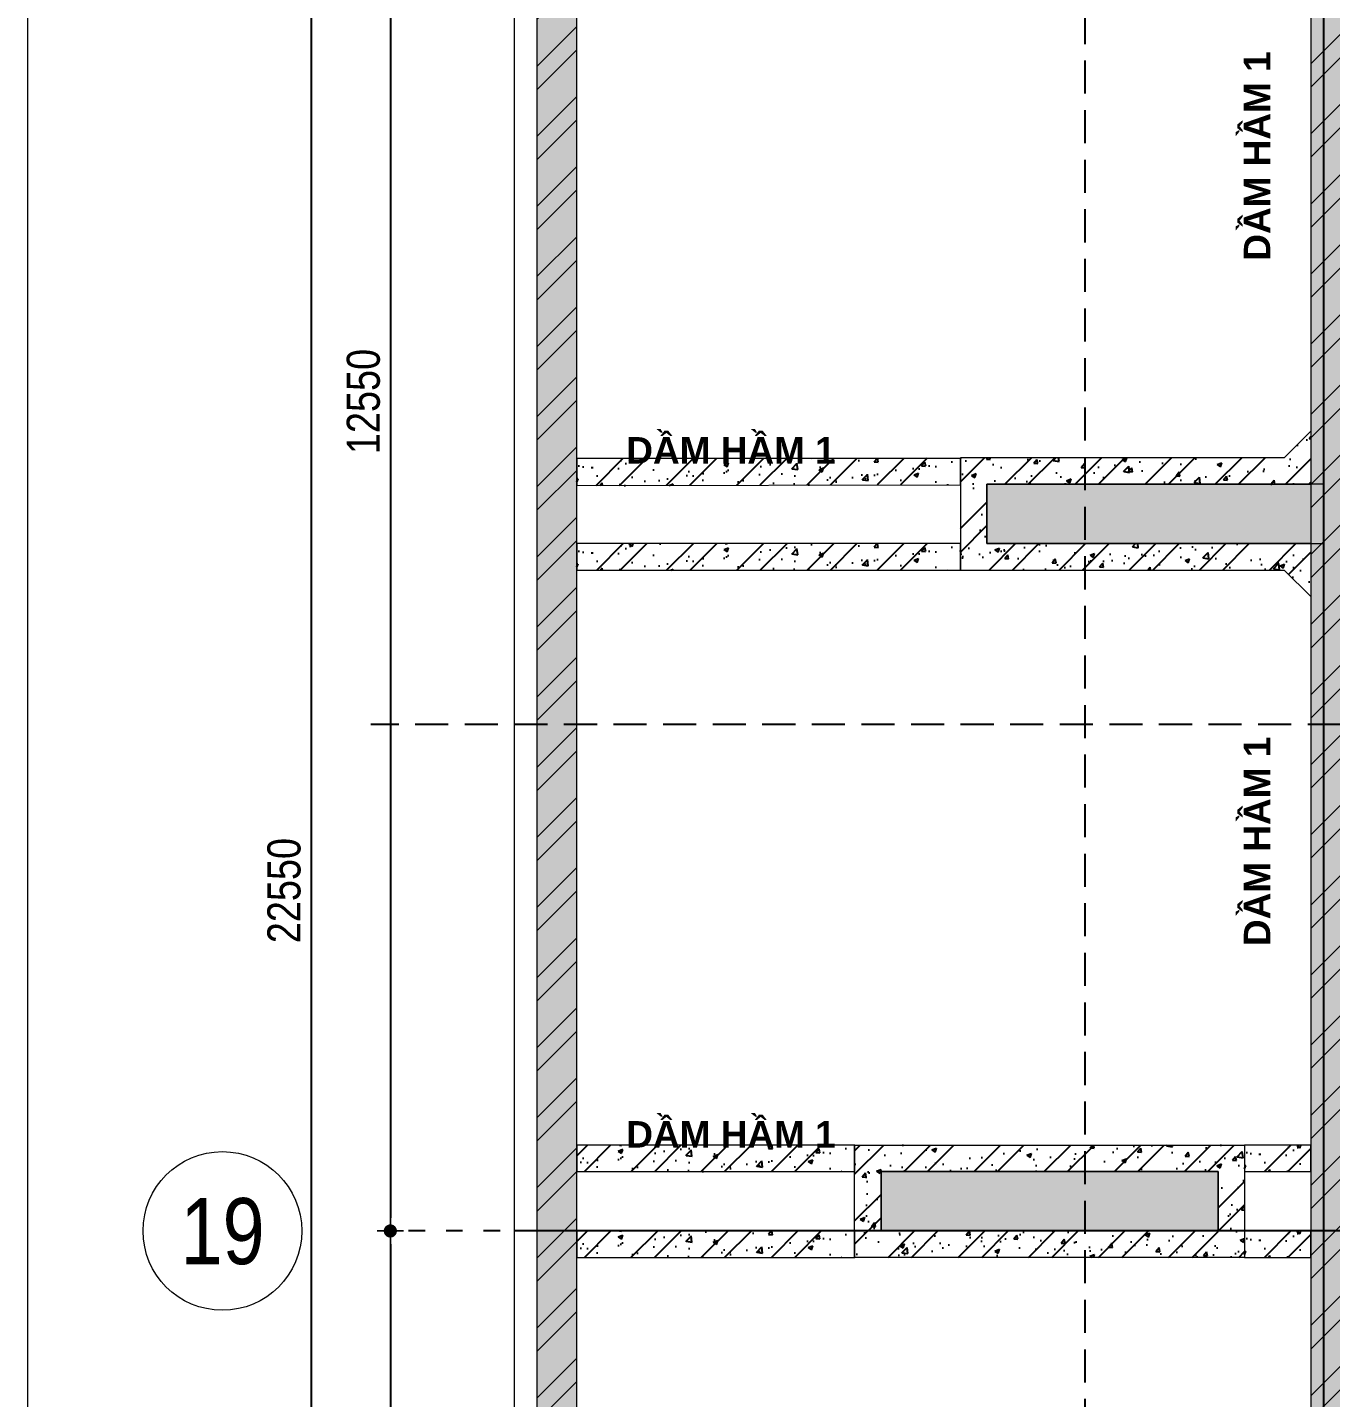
# Model space of a CAD drawing. Header units: millimetres. Extents: x -3021235 to -2791292, y 574414 to 656108.
# Drawn here: x -3021235 to -3011379, y 593363 to 603729 of the extents above; entities that cross this region are included whole.
import ezdxf
from ezdxf.enums import TextEntityAlignment as Align
from ezdxf.xclip import XClip

# ---------------------------------------------------------------- set-up
doc = ezdxf.new("R2010")
doc.units = ezdxf.units.MM
doc.header["$LTSCALE"] = 100
doc.header["$MEASUREMENT"] = 0
for name, pattern in [('A14-Chi Tiet Be Nuoc SH+PCCC$0$$0$HIDDEN', [0.375, 0.25, -0.125]), ('A8-Chi tiet ramp doc$0$Grid Level$0$Center101', [13, 10, -1, 1, -1]), ('CHG_XX_Cot_Ham 1$0$MB_Luoi truc$0$Center101', [13, 10, -1, 1, -1]), ('CHG_XX_Cot_Ham 1$0$MB_Luoi truc$0$HTT Hidden 21', [3, 2, -1]), ('CHG_XX_Cot_Ham 2$0$MB_Luoi truc$0$HTT Hidden 21', [3, 2, -1]), ('CHG_XX_Luoi truc$0$MB_Luoi truc$0$Center101', [13, 10, -1, 1, -1]), ('HIDDEN5', [2.8375, 1.25, -1.5875])]:
    doc.linetypes.add(name, pattern=pattern)
doc.layers.get('0').update_dxf_attribs({"lineweight": 9})
doc.layers.get('Defpoints').update_dxf_attribs({"color": 254, "lineweight": 0})
for name, color, linetype, lineweight in [("'S_General_Dim_1", 1, 'Continuous', 18), ('CHG_XX_Cot_Ham 1$0$Ap0302_PC', 150, 'Continuous', 9), ('CHG_XX_Cot_Ham 1$0$Ap0302_PC @ 1', 150, 'Continuous', 9), ('CHG_XX_Cot_Ham 1$0$Ap0302_PC @ 150', 150, 'Continuous', 9), ('CHG_XX_Cot_Ham 1$0$Ap0311_H', 8, 'Continuous', 15), ('CHG_XX_Cot_Ham 1$0$MB_Luoi truc$0$Grid Line', 251, 'CHG_XX_Cot_Ham 1$0$MB_Luoi truc$0$Center101', 9), ('CHG_XX_Cot_Ham 1$0$NS-DuongBao', 3, 'Continuous', 18), ('CHG_XX_Cot_Ham 1$0$Start hatch', 8, 'Continuous', 25), ('CHG_XX_Cot_Ham 2$0$NS-Pier-H2', 150, 'Continuous', 13), ('CHG_XX_Damsan_Ham 1$0$DBAO', 3, 'Continuous', 13), ('CHG_XX_Damsan_Ham 1$0$DGIONG', 4, 'Continuous', 13), ('CHG_XX_Damsan_Ham 1$0$Start hatch', 8, 'Continuous', 25), ('CHG_XX_Damsan_Ham 1$0$Start net bao', 3, 'Continuous', 18), ('CHG_XX_Damsan_Ham 2$0$CHG_XX_Damsan_Ham 2$0$CHG_XX_Damsan_Ham 2$0$Start net bao', 3, 'Continuous', 18), ('CHG_XX_Damsan_Ham 2$0$CHG_XX_Damsan_Ham 2$0$DBAO', 3, 'Continuous', 13), ('CHG_XX_Damsan_Ham 2$0$CHG_XX_Damsan_Ham 2$0$mach ngung thi cong', 6, 'Continuous', 13), ('CHG_XX_Damsan_Ham 2$0$CHG_XX_Damsan_Ham 2$0$Start net bao', 3, 'Continuous', 18), ('CHG_XX_Damsan_Ham 2$0$HATCH', 154, 'Continuous', 9), ('S_Concrete_Cont_2 Normal', 2, 'Continuous', 13)]:
    doc.layers.add(name, color=color, linetype=linetype, lineweight=lineweight)
for name, color, linetype in [('A14-Chi Tiet Be Nuoc SH+PCCC$0$Ghi chu ban ve', 3, 'Continuous'), ('A14-Chi Tiet Be Nuoc SH+PCCC$0$Ky hieu Truc', 1, 'Continuous'), ('A8-Chi tiet ramp doc$0$Grid Level$0$Podium Grid Line', 251, 'A8-Chi tiet ramp doc$0$Grid Level$0$Center101'), ('CHG_XX_Cot_Ham 1$0$MB_Cot ham$0$Concrete Line', 6, 'Continuous'), ('CHG_XX_Cot_Ham 1$0$mb_cot tang 1-3$0$Concrete Line', 6, 'Continuous'), ('CHG_XX_Luoi truc$0$Grid', 34, 'Continuous'), ('CHG_XX_Luoi truc$0$Grid Line', 251, 'CHG_XX_Luoi truc$0$MB_Luoi truc$0$Center101')]:
    doc.layers.add(name, color=color, linetype=linetype)
doc.styles.add('A14-Chi Tiet Be Nuoc SH+PCCC$0$$0$Title Block Bold', font='VHELVEB_0.TTF')
doc.styles.add('A14-Chi Tiet Be Nuoc SH+PCCC$0$Grid Line 200$0$VNI-HelveCB', font='VHELVCB_0.TTF')
doc.styles.add('ARIAL', font='ARIALN.TTF')
doc.styles.add('ArialB', font='arialbd.ttf')
doc.styles.add('CHG_XX_Luoi truc$0$MB_Luoi truc$0$Grid A-F$0$VNI-HelveCB', font='VHELVCB_0.TTF')
doc.dimstyles.new('RHE_100', dxfattribs={"dimscale": 100, "dimtxt": 2.5, "dimasz": 1, "dimexe": 0, "dimexo": 0, "dimgap": 0.75, "dimtad": 1, "dimdec": 0, "dimrnd": 10, "dimzin": 9, "dimdsep": 46, "dimtxsty": 'ARIAL', "dimblk1": 'DIMDOT', "dimblk2": 'DIMDOT', "dimsah": 1, "dimcen": 2, "dimdle": 3, "dimclre": 8, "dimclrt": 2, "dimadec": 0, "dimazin": 0, "dimtfac": 1, "dimtdec": 0, "dimtix": 1, "dimtmove": 2, "dimatfit": 3, "dimldrblk": 'DIMPIJL', "dimfxl": 1, "dimtvp": 1.8, "dimtolj": 1, "dimtzin": 0, "dimarcsym": 0})
pattern_1 = [(45, (-2213769.43, 588216.8), (-265.165043, 265.165043), []), (45, (-2213592.66, 588216.8), (-265.165043, 265.165043), [])]

# ---------------------------------------------------------------- blocks, each defined once
blk = doc.blocks.new('*U1206')
at = {"layer": 'CHG_XX_Luoi truc$0$Grid Line'}
blk.add_line((0, 0), (0, 608), dxfattribs=at)
at = {"layer": 'CHG_XX_Luoi truc$0$Grid', "lineweight": -2, "style": 'CHG_XX_Luoi truc$0$MB_Luoi truc$0$Grid A-F$0$VNI-HelveCB'}
for tag, p in [('GRIDSUB', (0, 617)), ('GRID', (0, -9))]:
    blk.add_attdef(tag, text='', height=5, dxfattribs=at).set_placement(p, align=Align.MIDDLE)
blk = doc.blocks.new('*U1208')
at = {"layer": 'CHG_XX_Luoi truc$0$Grid Line'}
blk.add_line((0, 0), (0, 438), dxfattribs=at)
at = {"layer": 'CHG_XX_Luoi truc$0$Grid', "lineweight": -2, "style": 'CHG_XX_Luoi truc$0$MB_Luoi truc$0$Grid A-F$0$VNI-HelveCB'}
for tag, p in [('GRIDSUB', (0, 447)), ('GRID', (0, -9))]:
    blk.add_attdef(tag, text='', height=5, dxfattribs=at).set_placement(p, align=Align.MIDDLE)
blk = doc.blocks.new('CHG_XX_Luoi truc')
at = {"layer": 'CHG_XX_Luoi truc$0$Grid', "xscale": 300, "yscale": 300, "zscale": 300}
blk.add_blockref('*U1206', (99550, -12747), dxfattribs=at)
at = {"layer": 'CHG_XX_Luoi truc$0$Grid', "xscale": 300.0000000000013, "yscale": 300.0000000000013, "zscale": 300.0000000000013, "rotation": 90}
for p in [(110703, 90250), (110703, 84350), (110703, 0)]:
    blk.add_blockref('*U1208', p, dxfattribs=at)
blk = doc.blocks.new('CHG_XX_Cot_Ham 2')
at = {"layer": 'CHG_XX_Cot_Ham 2$0$NS-Pier-H2'}
h = blk.add_hatch(color=256, dxfattribs=at)
h.dxf.hatch_style = 1
h.paths.add_polyline_path([(99639.2, 163400), (-10900, 163400), (-10900, 85450), (-300, 85450), (-300, 84050), (32350, 84050), (32350, -9000), (103575.5, -9000), (106050, -6022), (106050, 158254.3)])
h.paths.add_polyline_path([(99533.7, 163100), (105750, 158110.4), (105750, 90450), (105650, 90450), (105750, 90450), (105750, 13850), (105750, 13722.3), (105750, -5913.6), (103434.7, -8700), (93599.8, -8700), (93299.8, -8700), (32650, -8700), (32650, 84350), (0, 84350), (0, 85750), (-10600, 85750), (-10600, 163100), (93600, 163100)], flags=16)
at = {"layer": 'CHG_XX_Cot_Ham 2$0$NS-Pier-H2', "linetype": 'CHG_XX_Cot_Ham 2$0$MB_Luoi truc$0$HTT Hidden 21'}
blk.add_lwpolyline([(99639.2, 163400), (106050, 158254.3), (106050, -6022), (103575.5, -9000), (32350, -9000), (32350, 84050), (-300, 84050), (-300, 85450), (-10900, 85450), (-10900, 163400)], close=True, dxfattribs=at)
at = {"layer": 'CHG_XX_Cot_Ham 2$0$NS-Pier-H2'}
blk.add_blockref('CHG_XX_Luoi truc', (0, 0), dxfattribs=at)
blk = doc.blocks.new('CHG_XX_Damsan_Ham 2', base_point=(3089256, -609981))
at = {"layer": 'CHG_XX_Damsan_Ham 2$0$CHG_XX_Damsan_Ham 2$0$CHG_XX_Damsan_Ham 2$0$Start net bao'}
blk.add_lwpolyline([(-10900, 163400), (99639, 163400), (106050, 158250), (106050, -6022), (103576, -9000), (32350, -9000), (32350, 84050), (-300, 84050)], dxfattribs=at)
at = {"layer": 'CHG_XX_Damsan_Ham 2$0$CHG_XX_Damsan_Ham 2$0$mach ngung thi cong'}
blk.add_lwpolyline([(23700, 90148), (-100, 90150), (-100, 153400), (99650, 153400), (99650, 71950), (75851, 71950), (75851, 88800), (75851, 88800), (75851, 129600), (23700, 129600)], close=True, dxfattribs=at)
at = {"layer": 'CHG_XX_Damsan_Ham 2$0$CHG_XX_Damsan_Ham 2$0$Start net bao'}
blk.add_lwpolyline([(-10900, 163400), (99639, 163400), (106050, 158250), (106050, -6022), (103576, -9000), (32350, -9000), (32350, 84050), (-300, 84050)], dxfattribs=at)
at = {"layer": 'CHG_XX_Damsan_Ham 2$0$CHG_XX_Damsan_Ham 2$0$DBAO'}
blk.add_blockref('CHG_XX_Cot_Ham 2', (0, 0), dxfattribs=at)
at = {"layer": 'CHG_XX_Damsan_Ham 2$0$HATCH'}
blk.add_blockref('CHG_XX_Cot_Ham 2', (0, 0), dxfattribs=at)
blk = doc.blocks.new('*U1418')
at = {"layer": 'CHG_XX_Cot_Ham 1$0$Ap0302_PC @ 1'}
h = blk.add_hatch(color=256, dxfattribs=at)
h.dxf.hatch_style = 1
h.paths.add_polyline_path([(450, 0), (0, 0), (0, -2550), (450, -2550)])
at = {"layer": 'CHG_XX_Cot_Ham 1$0$Ap0302_PC @ 150'}
h = blk.add_hatch(color=256, dxfattribs=at)
h.dxf.hatch_style = 1
h.paths.add_polyline_path([(450, 0), (0, 0), (0, -2550), (450, -2550)])
blk = doc.blocks.new('CHG_XX_Cot_Ham 1$0$Block A_C450x2250')
at = {"layer": 'CHG_XX_Cot_Ham 1$0$Ap0302_PC'}
blk.add_lwpolyline([(450, -2550), (0, -2550), (0, 0), (450, 0)], close=True, dxfattribs=at)
blk.add_blockref('*U1418', (0, 0), dxfattribs=at)
blk = doc.blocks.new('CHG_XX_Cot_Ham 1')
at = {"layer": 'CHG_XX_Cot_Ham 1$0$Ap0311_H'}
h = blk.add_hatch(color=256, dxfattribs=at)
h.dxf.hatch_style = 1
h.paths.add_polyline_path([(99639.2, 163400), (-10900, 163400), (-10900, 85450), (-300, 85450), (-300, 84050), (32350, 84050), (32350, -9000), (103575.5, -9000), (106050, -6022), (106050, 158254.3)])
h.paths.add_polyline_path([(99533.7, 163100), (105750, 158110.4), (105750, 90450), (105650, 90450), (105650, 90450), (105750, 90450), (105750, 13850), (105750, 13825.9), (105750, -5913.6), (103434.7, -8700), (93600, -8700), (32650, -8700), (32650, 84350), (0, 84350), (0, 85750), (-10600, 85750), (-10600, 163100), (93600, 163100)], flags=16)
at = {"layer": 'CHG_XX_Cot_Ham 1$0$NS-DuongBao'}
h = blk.add_hatch(dxfattribs=at)
h.set_pattern_fill('ANSI32', color=256, scale=1000, style=0)
h.set_pattern_definition(pattern_1)
h.paths.add_polyline_path([(99450, -8200), (99250, -8400), (94099.8, -8400), (93899.8, -8200), (93899.8, 13349.8), (94100, 13550), (96700, 13550), (99250, 13550), (99450, 13350)], flags=16)
h.paths.add_polyline_path([(93599.8, 13850), (97000, 13850), (99550, 13850), (105750, 13850), (105750, -5913.6), (103434.7, -8700), (93599.8, -8700)])
h.paths.add_polyline_path([(99950, 13550), (105250, 13550), (105450, 13350), (105450, -5805.3), (103294, -8400), (99950, -8400), (99750, -8200), (99750, 13350)])
at = {"layer": 'CHG_XX_Cot_Ham 1$0$Start hatch'}
h = blk.add_hatch(dxfattribs=at)
h.set_pattern_fill('AR-CONC', color=256, scale=50)
h.set_pattern_definition([(50, (0, 0), (358.6301, -31.3761), [37.5, -412.5]), (355, (0, 0), (-69.3757, 376.0961), [30, -330]), (100.45144, (29.9, -2.6), (289.2544, 344.72), [31.8701, -350.571]), (46.1842, (0, 100), (533.6207, -82.7596), [56.25, -618.75]), (96.63564, (44.47, 93.1), (467.331, 487.0593), [47.8052, -525.857]), (351.18416, (0, 100), (467.331, 487.0593), [45, -495]), (21, (50, 75), (298.4535, -201.30945), [37.5, -412.5]), (326, (50, 75), (121.6577, 362.575), [30, -330]), (71.45144, (74.87, 58.22), (420.1112, 161.2656), [31.8701, -350.571]), (37.5, (0, 0), (6.07993, 166.44693), [0, -326, 0, -335, 0, -331.25]), (7.5, (0, 0), (131.53477, 197.20586), [0, -191, 0, -318.5, 0, -126.25]), (327.5, (-111.5, 0), (266.91122, -11.27744), [0, -125, 0, -390, 0, -517.5]), (317.5, (-161.5, 0), (291.5931, 50.0525), [0, -162.5, 0, -259, 0, -367.5])])
h.paths.add_polyline_path([(99450, -8200), (99250, -8400), (94099.8, -8400), (93899.8, -8200), (93899.8, 13349.8), (94100, 13550), (96700, 13550), (99250, 13550), (99450, 13350)], flags=16)
h.paths.add_polyline_path([(93599.8, 13850), (97000, 13850), (99550, 13850), (105750, 13850), (105750, -5913.6), (103434.7, -8700), (93599.8, -8700)])
h.paths.add_polyline_path([(99950, 13550), (105250, 13550), (105450, 13350), (105450, -5805.3), (103294, -8400), (99950, -8400), (99750, -8200), (99750, 13350)])
h = blk.add_hatch(dxfattribs=at)
h.set_pattern_fill('AR-CONC', color=256, scale=50)
h.set_pattern_definition([(50, (-2213769.43, 581516.8), (358.63009, -31.376067), [37.5, -412.5]), (355, (-2213769.43, 581516.8), (-69.375667, 376.096067), [30, -330]), (100.451444, (-2213739.55, 581514.2), (289.254423, 344.719995), [31.870096, -350.571056]), (46.1842, (-2213769.43, 581616.8), (533.620665, -82.75964), [56.25, -618.75]), (96.635635, (-2213724.97, 581609.9), (467.33097, 487.0593), [47.80517, -525.85688]), (351.184164, (-2213769.43, 581616.8), (467.33097, 487.0593), [45, -495]), (21, (-2213719.43, 581591.8), (298.453526, -201.309445), [37.5, -412.5]), (326, (-2213719.43, 581591.8), (121.657666, 362.57502), [30, -330]), (71.451445, (-2213694.56, 581575.03), (420.11119, 161.265576), [31.870095, -350.571056]), (37.5, (-2213769.43, 581516.81), (6.079928, 166.446927), [0, -326, 0, -335, 0, -331.25]), (7.5, (-2213769.43, 581516.81), (131.534769, 197.205856), [0, -191, 0, -318.5, 0, -126.25]), (327.5, (-2213880.93, 581516.81), (266.911218, -11.277436), [0, -125, 0, -390, 0, -517.5]), (317.5, (-2213930.93, 581516.8), (291.593085, 50.052491), [0, -162.5, 0, -259, 0, -367.5])])
h.paths.add_polyline_path([(99450, 6050), (99250, 5850), (96800, 5850), (96800, 5000), (99250, 5000), (99450, 4800), (99450, 5200), (97000, 5200), (97000, 5650), (99450, 5650)])
h = blk.add_hatch(dxfattribs=at)
h.set_pattern_fill('ANSI32', color=256, scale=1000, style=0)
h.set_pattern_definition([(45, (-2213769.43, 581516.8), (-265.16504, 265.16504), []), (45, (-2213592.66, 581516.8), (-265.16504, 265.16504), [])])
h.paths.add_polyline_path([(99450, 6050), (99250, 5850), (96800, 5850), (96800, 5000), (99250, 5000), (99450, 4800), (99450, 5200), (97000, 5200), (97000, 5650), (99450, 5650)])
h = blk.add_hatch(dxfattribs=at)
h.set_pattern_fill('AR-CONC', color=256, scale=50)
h.set_pattern_definition([(50, (-2213769.43, 588216.8), (358.63009, -31.376067), [37.5, -412.5]), (355, (-2213769.43, 588216.8), (-69.375667, 376.096067), [30, -330]), (100.451444, (-2213739.55, 588214.2), (289.254423, 344.719995), [31.870096, -350.571056]), (46.1842, (-2213769.43, 588316.8), (533.620665, -82.75964), [56.25, -618.75]), (96.635635, (-2213724.97, 588309.9), (467.33097, 487.0593), [47.80517, -525.85688]), (351.184164, (-2213769.43, 588316.8), (467.33097, 487.0593), [45, -495]), (21, (-2213719.43, 588291.8), (298.453526, -201.309445), [37.5, -412.5]), (326, (-2213719.43, 588291.8), (121.657666, 362.57502), [30, -330]), (71.451445, (-2213694.56, 588275.03), (420.11119, 161.265576), [31.870095, -350.571056]), (37.5, (-2213769.43, 588216.81), (6.079928, 166.446927), [0, -326, 0, -335, 0, -331.25]), (7.5, (-2213769.43, 588216.81), (131.534769, 197.205856), [0, -191, 0, -318.5, 0, -126.25]), (327.5, (-2213880.93, 588216.81), (266.911218, -11.277436), [0, -125, 0, -390, 0, -517.5]), (317.5, (-2213930.93, 588216.8), (291.593085, 50.052491), [0, -162.5, 0, -259, 0, -367.5])])
h.paths.add_polyline_path([(98950, 650), (96000, 650), (96000, -200), (98950, -200)])
h.paths.add_polyline_path([(98750, 450), (98750, 0), (96200, 0), (96200, 450)], flags=16)
h = blk.add_hatch(dxfattribs=at)
h.set_pattern_fill('ANSI32', color=256, scale=1000, style=0)
h.set_pattern_definition(pattern_1)
h.paths.add_polyline_path([(98950, 650), (96000, 650), (96000, -200), (98950, -200)])
h.paths.add_polyline_path([(98750, 450), (98750, 0), (96200, 0), (96200, 450)], flags=16)
at = {"layer": 'CHG_XX_Cot_Ham 1$0$Ap0302_PC'}
blk.add_lwpolyline([(32350, 84050), (-300, 84050), (-300, 85450), (-10900, 85450), (-10900, 163400), (99639.2, 163400), (106050, 158254.3), (106050, -6022), (103575.5, -9000), (32350, -9000)], close=True, dxfattribs=at)
blk.add_lwpolyline([(105750, 90444), (105750, -5913.6), (103434.7, -8700), (32650, -8700), (32650, 84350), (0, 84350), (0, 85750), (-10600, 85750), (-10600, 163100), (99533.7, 163100), (105750, 158110.4), (105750, 127475.9)], dxfattribs=at)
at = {"layer": 'CHG_XX_Cot_Ham 1$0$MB_Cot ham$0$Concrete Line', "linetype": 'CHG_XX_Cot_Ham 1$0$MB_Luoi truc$0$HTT Hidden 21'}
blk.add_lwpolyline([(99639.2, 163400), (106050, 158254.3), (106050, -6022), (103575.5, -9000), (32350, -9000), (32350, 84050), (-300, 84050), (-300, 85450), (-10900, 85450), (-10900, 163400)], close=True, dxfattribs=at)
at = {"layer": 'CHG_XX_Cot_Ham 1$0$MB_Luoi truc$0$Grid Line'}
blk.add_line((110702.9, 0), (-20697.1, 0), dxfattribs=at)
at = {"layer": 'CHG_XX_Cot_Ham 1$0$NS-DuongBao'}
for points in [[(93599.8, 13850), (97000, 13850), (97000, 13850), (99550, 13850), (99550, 13850), (105750, 13850), (105750, -5913.6), (103434.7, -8700), (93599.8, -8700), (93599.8, 13850)], [(99450, -8200), (99250, -8400), (94099.8, -8400), (93899.8, -8200), (93899.8, 13349.8), (94100, 13550), (96700, 13550), (96700, 13550), (99250, 13550), (99450, 13350), (99450, -8200)], [(99450, 6050), (99250, 5850), (96800, 5850), (96800, 5000), (99250, 5000), (99450, 4800)]]:
    blk.add_lwpolyline(points, dxfattribs=at)
for points in [[(97000, 5650), (99450, 5650), (99450, 5200), (97000, 5200)], [(96000, 650), (98950, 650), (98950, -200), (96000, -200)], [(96200, 450), (98750, 450), (98750, 0), (96200, 0)]]:
    blk.add_lwpolyline(points, close=True, dxfattribs=at)
at = {"layer": 'CHG_XX_Cot_Ham 1$0$Ap0302_PC', "xscale": -1, "rotation": 90}
for p in [(97000, 5650), (96200, 450)]:
    blk.add_blockref('CHG_XX_Cot_Ham 1$0$Block A_C450x2250', p, dxfattribs=at)
at = {"layer": 'CHG_XX_Cot_Ham 1$0$mb_cot tang 1-3$0$Concrete Line'}
blk.add_blockref('CHG_XX_Luoi truc', (0, 0), dxfattribs=at)
blk = doc.blocks.new('CHG_XX_Damsan_Ham 1', base_point=(3089256, -609981))
at = {"layer": 'CHG_XX_Damsan_Ham 1$0$Start hatch'}
h = blk.add_hatch(dxfattribs=at)
h.set_pattern_fill('ANSI32', color=256, scale=1000, style=0)
h.set_pattern_definition([(45, (-95.23, -7173.13), (-265.165, 265.165), []), (45, (81.55, -7173.13), (-265.165, 265.165), [])])
h.paths.add_polyline_path([(93900, 5639), (96706, 5648), (96706, 5848), (93900, 5845)])
h = blk.add_hatch(dxfattribs=at)
h.set_pattern_fill('AR-CONC', color=256, scale=50)
h.set_pattern_definition([(50, (0, -6705.25), (358.6301, -31.3761), [37.5, -412.5]), (355, (0, -6705.25), (-69.3757, 376.096), [30, -330]), (100.45144, (29.9, -6707.86), (289.2544, 344.72), [31.8701, -350.571]), (46.1842, (0, -6605.25), (533.6207, -82.7596), [56.25, -618.75]), (96.63564, (44.47, -6612.14), (467.331, 487.0593), [47.8052, -525.857]), (351.18416, (0, -6605.25), (467.331, 487.0593), [45, -495]), (21, (50, -6630.25), (298.4535, -201.30945), [37.5, -412.5]), (326, (50, -6630.25), (121.6577, 362.575), [30, -330]), (71.45144, (74.87, -6647.02), (420.1112, 161.2656), [31.8701, -350.571]), (37.5, (0, -6705.25), (6.07993, 166.44693), [0, -326, 0, -335, 0, -331.25]), (7.5, (0, -6705.25), (131.53477, 197.20586), [0, -191, 0, -318.5, 0, -126.25]), (327.5, (-111.5, -6705.25), (266.91122, -11.27744), [0, -125, 0, -390, 0, -517.5]), (317.5, (-161.5, -6705.25), (291.5931, 50.0525), [0, -162.5, 0, -259, 0, -367.5])])
h.paths.add_polyline_path([(93900, 5639), (96801, 5645), (96801, 5845), (93900, 5845)])
h = blk.add_hatch(dxfattribs=at)
h.set_pattern_fill('ANSI32', color=256, scale=1000, style=0)
h.set_pattern_definition([(45, (-95.23, -7817.88), (-265.165, 265.165), []), (45, (81.55, -7817.88), (-265.165, 265.165), [])])
h.paths.add_polyline_path([(93900, 5000), (96706, 5003), (96706, 5203), (93900, 5200)])
h = blk.add_hatch(dxfattribs=at)
h.set_pattern_fill('AR-CONC', color=256, scale=50)
h.set_pattern_definition([(50, (-4e-11, -7350), (358.6301, -31.3761), [37.5, -412.5]), (355, (-4e-11, -7350), (-69.3757, 376.096), [30, -330]), (100.45144, (29.9, -7352.6), (289.2544, 344.72), [31.8701, -350.571]), (46.1842, (-4e-11, -7250), (533.6207, -82.7596), [56.25, -618.75]), (96.63564, (44.47, -7256.9), (467.331, 487.0593), [47.8052, -525.857]), (351.18416, (-4e-11, -7250), (467.331, 487.0593), [45, -495]), (21, (50, -7275), (298.4535, -201.30945), [37.5, -412.5]), (326, (50, -7275), (121.6577, 362.575), [30, -330]), (71.45144, (74.87, -7291.78), (420.1112, 161.2656), [31.8701, -350.571]), (37.5, (-4e-11, -7350), (6.07993, 166.44693), [0, -326, 0, -335, 0, -331.25]), (7.5, (-4e-11, -7350), (131.53477, 197.20586), [0, -191, 0, -318.5, 0, -126.25]), (327.5, (-111.5, -7350), (266.91122, -11.27744), [0, -125, 0, -390, 0, -517.5]), (317.5, (-161.5, -7350), (291.5931, 50.0525), [0, -162.5, 0, -259, 0, -367.5])])
h.paths.add_polyline_path([(93900, 5000), (96800, 5000), (96800, 5200), (93900, 5200)])
h = blk.add_hatch(dxfattribs=at)
h.set_pattern_fill('ANSI32', color=256, scale=1000, style=0)
h.set_pattern_definition([(45, (-895.23, -12367.88), (-265.165, 265.165), []), (45, (-718.45, -12367.88), (-265.165, 265.165), [])])
h.paths.add_polyline_path([(93900, 450), (95906, 453), (95906, 653), (93900, 650)])
h = blk.add_hatch(dxfattribs=at)
h.set_pattern_fill('AR-CONC', color=256, scale=50)
h.set_pattern_definition([(50, (-800, -11900), (358.6301, -31.3761), [37.5, -412.5]), (355, (-800, -11900), (-69.3757, 376.096), [30, -330]), (100.45144, (-770.1, -11902.6), (289.2544, 344.72), [31.8701, -350.571]), (46.1842, (-800, -11800), (533.6207, -82.7596), [56.25, -618.75]), (96.63564, (-755.53, -11806.9), (467.331, 487.0593), [47.8052, -525.857]), (351.18416, (-800, -11800), (467.331, 487.0593), [45, -495]), (21, (-750, -11825), (298.4535, -201.30945), [37.5, -412.5]), (326, (-750, -11825), (121.6577, 362.575), [30, -330]), (71.45144, (-725.13, -11841.78), (420.1112, 161.2656), [31.8701, -350.571]), (37.5, (-800, -11900), (6.07993, 166.44693), [0, -326, 0, -335, 0, -331.25]), (7.5, (-800, -11900), (131.53477, 197.20586), [0, -191, 0, -318.5, 0, -126.25]), (327.5, (-911.5, -11900), (266.91122, -11.27744), [0, -125, 0, -390, 0, -517.5]), (317.5, (-961.5, -11900), (291.5931, 50.0525), [0, -162.5, 0, -259, 0, -367.5])])
h.paths.add_polyline_path([(93900, 450), (96001, 450), (96001, 650), (93900, 650)])
h = blk.add_hatch(dxfattribs=at)
h.set_pattern_fill('AR-CONC', color=256, scale=50)
h.set_pattern_definition([(50, (5050.24, -11900), (358.6301, -31.3761), [37.5, -412.5]), (355, (5050.24, -11900), (-69.3757, 376.096), [30, -330]), (100.45144, (5080.12, -11902.6), (289.2544, 344.72), [31.8701, -350.571]), (46.1842, (5050.24, -11800), (533.6207, -82.7596), [56.25, -618.75]), (96.63564, (5094.7, -11806.9), (467.331, 487.0593), [47.8052, -525.857]), (351.18416, (5050.24, -11800), (467.331, 487.0593), [45, -495]), (21, (5100.24, -11825), (298.4535, -201.3094), [37.5, -412.5]), (326, (5100.24, -11825), (121.6577, 362.575), [30, -330]), (71.45144, (5125.1, -11841.78), (420.1112, 161.2656), [31.8701, -350.571]), (37.5, (5050.24, -11900), (6.07993, 166.44693), [0, -326, 0, -335, 0, -331.25]), (7.5, (5050.24, -11900), (131.53477, 197.20586), [0, -191, 0, -318.5, 0, -126.25]), (327.5, (4938.74, -11900), (266.91122, -11.27744), [0, -125, 0, -390, 0, -517.5]), (317.5, (4888.74, -11900), (291.5931, 50.0525), [0, -162.5, 0, -259, 0, -367.5])])
h.paths.add_polyline_path([(98950, 450), (99450, 450), (99450, 650), (98950, 650)])
h = blk.add_hatch(dxfattribs=at)
h.set_pattern_fill('ANSI32', color=256, scale=1000, style=0)
h.set_pattern_definition([(45, (4955, -12367.88), (-265.165, 265.165), []), (45, (5131.8, -12367.88), (-265.165, 265.165), [])])
h.paths.add_polyline_path([(98950, 450), (99450, 450), (99450, 650), (98950, 650)])
h = blk.add_hatch(dxfattribs=at)
h.set_pattern_fill('ANSI32', color=256, scale=1000, style=0)
h.set_pattern_definition([(45, (-895.23, -13017.88), (-265.165, 265.165), []), (45, (-718.45, -13017.88), (-265.165, 265.165), [])])
h.paths.add_polyline_path([(93900, -200), (95906, -197), (95906, 3), (93900, 0)])
h = blk.add_hatch(dxfattribs=at)
h.set_pattern_fill('AR-CONC', color=256, scale=50)
h.set_pattern_definition([(50, (-800, -12550), (358.6301, -31.3761), [37.5, -412.5]), (355, (-800, -12550), (-69.3757, 376.096), [30, -330]), (100.45144, (-770.1, -12552.6), (289.2544, 344.72), [31.8701, -350.571]), (46.1842, (-800, -12450), (533.6207, -82.7596), [56.25, -618.75]), (96.63564, (-755.53, -12456.9), (467.331, 487.0593), [47.8052, -525.857]), (351.18416, (-800, -12450), (467.331, 487.0593), [45, -495]), (21, (-750, -12475), (298.4535, -201.30945), [37.5, -412.5]), (326, (-750, -12475), (121.6577, 362.575), [30, -330]), (71.45144, (-725.13, -12491.78), (420.1112, 161.2656), [31.8701, -350.571]), (37.5, (-800, -12550), (6.07993, 166.44693), [0, -326, 0, -335, 0, -331.25]), (7.5, (-800, -12550), (131.53477, 197.20586), [0, -191, 0, -318.5, 0, -126.25]), (327.5, (-911.5, -12550), (266.91122, -11.27744), [0, -125, 0, -390, 0, -517.5]), (317.5, (-961.5, -12550), (291.5931, 50.0525), [0, -162.5, 0, -259, 0, -367.5])])
h.paths.add_polyline_path([(93900, -200), (96001, -200), (96001, 0), (93900, 0)])
h = blk.add_hatch(dxfattribs=at)
h.set_pattern_fill('AR-CONC', color=256, scale=50)
h.set_pattern_definition([(50, (5050.24, -12550), (358.6301, -31.3761), [37.5, -412.5]), (355, (5050.24, -12550), (-69.3757, 376.096), [30, -330]), (100.45144, (5080.12, -12552.6), (289.2544, 344.72), [31.8701, -350.571]), (46.1842, (5050.24, -12450), (533.6207, -82.7596), [56.25, -618.75]), (96.63564, (5094.7, -12456.9), (467.331, 487.0593), [47.8052, -525.857]), (351.18416, (5050.24, -12450), (467.331, 487.0593), [45, -495]), (21, (5100.24, -12475), (298.4535, -201.3094), [37.5, -412.5]), (326, (5100.24, -12475), (121.6577, 362.575), [30, -330]), (71.45144, (5125.1, -12491.78), (420.1112, 161.2656), [31.8701, -350.571]), (37.5, (5050.24, -12550), (6.07993, 166.44693), [0, -326, 0, -335, 0, -331.25]), (7.5, (5050.24, -12550), (131.53477, 197.20586), [0, -191, 0, -318.5, 0, -126.25]), (327.5, (4938.74, -12550), (266.91122, -11.27744), [0, -125, 0, -390, 0, -517.5]), (317.5, (4888.74, -12550), (291.5931, 50.0525), [0, -162.5, 0, -259, 0, -367.5])])
h.paths.add_polyline_path([(98950, -200), (99450, -200), (99450, 0), (98950, 0)])
h = blk.add_hatch(dxfattribs=at)
h.set_pattern_fill('ANSI32', color=256, scale=1000, style=0)
h.set_pattern_definition([(45, (4955, -13017.88), (-265.165, 265.165), []), (45, (5131.8, -13017.88), (-265.165, 265.165), [])])
h.paths.add_polyline_path([(98950, -200), (99450, -200), (99450, 0), (98950, 0)])
at = {"layer": 'CHG_XX_Damsan_Ham 1$0$DBAO'}
blk.add_lwpolyline([(-10900, 85450), (-10900, 163400), (99639, 163400), (106050, 158250), (106050, -6022), (103576, -9000), (32350, -9000), (32350, 84050), (-300, 84050), (-300, 85450), (-10900, 85450)], dxfattribs=at)
at = {"layer": 'CHG_XX_Damsan_Ham 1$0$Start net bao', "color": 1}
for points in [[(93900, 5639), (96801, 5645), (96801, 5845), (93900, 5845)], [(93900, 5000), (96800, 5000), (96800, 5200), (93900, 5200)], [(93900, 450), (96001, 450), (96001, 650), (93900, 650)], [(98950, 450), (99450, 450), (99450, 650), (98950, 650)], [(93900, -200), (96001, -200), (96001, 0), (93900, 0)], [(98950, -200), (99450, -200), (99450, 0), (98950, 0)]]:
    blk.add_lwpolyline(points, close=True, dxfattribs=at)
at = {"layer": 'CHG_XX_Damsan_Ham 1$0$DGIONG'}
blk.add_blockref('CHG_XX_Cot_Ham 1', (0, 0), dxfattribs=at)
blk = doc.blocks.new('*U72')
at = {"linetype": 'A14-Chi Tiet Be Nuoc SH+PCCC$0$$0$HIDDEN', "ltscale": 10}
blk.add_line((-600, 0), (-15437, 0), dxfattribs=at)
at = {"style": 'A14-Chi Tiet Be Nuoc SH+PCCC$0$$0$Title Block Bold', "flags": 8}
blk.add_attdef('VIEWNUMBER', text='', height=300, dxfattribs=at).set_placement((0, 0), align=Align.BOTTOM_CENTER)
blk.add_attdef('DRAWINGREFERENCE', text='', height=250, dxfattribs=at).set_placement((0, -120), align=Align.TOP_CENTER)
blk = doc.blocks.new('*U117')
at = {"linetype": 'A14-Chi Tiet Be Nuoc SH+PCCC$0$$0$HIDDEN', "ltscale": 10}
blk.add_line((-600, 0), (-25495, 0), dxfattribs=at)
at = {"style": 'A14-Chi Tiet Be Nuoc SH+PCCC$0$$0$Title Block Bold', "flags": 8}
blk.add_attdef('VIEWNUMBER', text='', height=300, dxfattribs=at).set_placement((0, 0), align=Align.BOTTOM_CENTER)
blk.add_attdef('DRAWINGREFERENCE', text='', height=250, dxfattribs=at).set_placement((0, -120), align=Align.TOP_CENTER)
blk = doc.blocks.new('GR')
at = {"layer": 'A14-Chi Tiet Be Nuoc SH+PCCC$0$Ky hieu Truc', "lineweight": -2}
for centre in [(-4026, 25349), (-12357, 21250), (-12357, 9000)]:
    blk.add_circle(centre, 600, dxfattribs=at)
at = {"layer": 'A14-Chi Tiet Be Nuoc SH+PCCC$0$Ky hieu Truc', "color": 3, "style": 'A14-Chi Tiet Be Nuoc SH+PCCC$0$Grid Line 200$0$VNI-HelveCB'}
for s, p in [('M', (-4026, 25349)), ('18', (-12356, 21249)), ('19', (-12356, 8999))]:
    blk.add_text(s, height=500, dxfattribs=at).set_placement(p, align=Align.MIDDLE)
blk = doc.blocks.new('DIMDOT')
for p, q in [((1, 0), (-1, 0)), ((0, -1), (0, 1))]:
    blk.add_line(p, q)
at = {"const_width": 0.5}
blk.add_lwpolyline([(-0.25, 0, 1), (0.25, 0, 1)], format="xyb", close=True, dxfattribs=at)
blk = doc.blocks.new('*D283')
at = {"layer": "'S_General_Dim_1", "color": 8, "linetype": 'HIDDEN5', "lineweight": -2, "transparency": 16777216}
for p, q in [((-3017660, 607174), (-3018490, 607174)), ((-3017660, 594624), (-3018490, 594624))]:
    blk.add_line(p, q, dxfattribs=at)
at = {"layer": "'S_General_Dim_1", "color": 0, "lineweight": -2, "transparency": 16777216}
blk.add_line((-3018490, 607074), (-3018490, 594724), dxfattribs=at)
at = {"layer": 'Defpoints', "color": 0, "transparency": 16777216}
for p in [(-3017660, 607174), (-3018490, 594624), (-3017660, 594624)]:
    blk.add_point(p, dxfattribs=at)
at = {"layer": "'S_General_Dim_1", "color": 0, "lineweight": -2, "transparency": 16777216, "xscale": 100, "yscale": 100, "zscale": 100}
for p, rotation in [((-3018490, 607174), 90), ((-3018490, 594624), 270)]:
    blk.add_blockref('DIMDOT', p, dxfattribs=dict(at, rotation=rotation))
at = {"layer": "'S_General_Dim_1", "color": 2, "transparency": 16777216, "insert": (-3018693, 600899), "char_height": 250, "attachment_point": 5, "rotation": 90, "style": 'ARIAL'}
blk.add_mtext('\\A1;12550', dxfattribs=at)
blk = doc.blocks.new('DIMPIJL')
at = {"linetype": 'ByBlock'}
blk.add_solid([(-2.5, 0.42), (-2.5, -0.42), (0, 0)], dxfattribs=at)
blk = doc.blocks.new('*D284')
at = {"layer": "'S_General_Dim_1", "color": 8, "linetype": 'HIDDEN5', "lineweight": -2, "transparency": 16777216}
for p, q in [((-3017660, 594624), (-3018490, 594624)), ((-3017660, 587624), (-3018490, 587624))]:
    blk.add_line(p, q, dxfattribs=at)
at = {"layer": "'S_General_Dim_1", "color": 0, "lineweight": -2, "transparency": 16777216}
blk.add_line((-3018490, 594524), (-3018490, 587724), dxfattribs=at)
at = {"layer": 'Defpoints', "color": 0, "transparency": 16777216}
for p in [(-3017660, 594624), (-3018490, 587624), (-3017660, 587624)]:
    blk.add_point(p, dxfattribs=at)
at = {"layer": "'S_General_Dim_1", "color": 0, "lineweight": -2, "transparency": 16777216, "xscale": 100, "yscale": 100, "zscale": 100}
for p, rotation in [((-3018490, 594624), 90), ((-3018490, 587624), 270)]:
    blk.add_blockref('DIMDOT', p, dxfattribs=dict(at, rotation=rotation))
at = {"layer": "'S_General_Dim_1", "color": 2, "transparency": 16777216, "insert": (-3018693, 591124), "char_height": 250, "attachment_point": 5, "rotation": 90, "style": 'ARIAL'}
blk.add_mtext('\\A1;7000', dxfattribs=at)
blk = doc.blocks.new('*D289')
at = {"layer": "'S_General_Dim_1", "color": 8, "linetype": 'HIDDEN5', "lineweight": -2, "transparency": 16777216}
for p, q in [((-3017660, 608474), (-3019090, 608474)), ((-3017660, 585924), (-3019090, 585924))]:
    blk.add_line(p, q, dxfattribs=at)
at = {"layer": "'S_General_Dim_1", "color": 0, "lineweight": -2, "transparency": 16777216}
blk.add_line((-3019090, 608374), (-3019090, 586024), dxfattribs=at)
at = {"layer": 'Defpoints', "color": 0, "transparency": 16777216}
for p in [(-3017660, 608474), (-3019090, 585924), (-3017660, 585924)]:
    blk.add_point(p, dxfattribs=at)
at = {"layer": "'S_General_Dim_1", "color": 0, "lineweight": -2, "transparency": 16777216, "xscale": 100, "yscale": 100, "zscale": 100}
for p, rotation in [((-3019090, 608474), 90), ((-3019090, 585924), 270)]:
    blk.add_blockref('DIMDOT', p, dxfattribs=dict(at, rotation=rotation))
at = {"layer": "'S_General_Dim_1", "color": 2, "transparency": 16777216, "insert": (-3019293, 597199), "char_height": 250, "attachment_point": 5, "rotation": 90, "style": 'ARIAL'}
blk.add_mtext('\\A1;22550', dxfattribs=at)

msp = doc.modelspace()

# ---------------------------------------------------------------- linework, layer by layer
at = {"layer": 'Defpoints'}
msp.add_lwpolyline([(-3021234.9, 583607.5), (-2954034.9, 583607.5), (-2954034.9, 639807.5), (-3021234.9, 639807.5)], close=True, dxfattribs=at)

# ---------------------------------------------------------------- block references
at = {"layer": 'A14-Chi Tiet Be Nuoc SH+PCCC$0$Ghi chu ban ve', "rotation": 90}
msp.add_blockref('*U117', (-3013236.1, 610828), dxfattribs=at)
at = {"layer": 'A14-Chi Tiet Be Nuoc SH+PCCC$0$Ghi chu ban ve'}
msp.add_blockref('*U72', (-3003201.7, 598454.4), dxfattribs=at)
at = {"layer": 'A8-Chi tiet ramp doc$0$Grid Level$0$Podium Grid Line'}
ref = msp.add_blockref('CHG_XX_Damsan_Ham 1', (62941.5, -98770.6), dxfattribs=at)
XClip(ref).set_block_clipping_path([(93170.3433262068, 75208.4113567047), (106650.0424245549, 128471.1150953922)])
ref = msp.add_blockref('CHG_XX_Damsan_Ham 2', (45737.8, -98770.6), dxfattribs=at)
XClip(ref).set_block_clipping_path([(93137.2532517398, 75145.4415100714), (106717.2152070859, 128458.8479890045)])
at = {"layer": 'S_Concrete_Cont_2 Normal'}
msp.add_blockref('GR', (-3007403, 585624), dxfattribs=at)
ref = msp.add_blockref('CHG_XX_Damsan_Ham 1', (-21722.6, -15357), dxfattribs=at)
XClip(ref).set_block_clipping_path([(93425.958600299, -9473.0800148518), (106590.4373304178, 13984.4288523339)])

# ---------------------------------------------------------------- texts
at = {"layer": "'S_General_Dim_1", "style": 'ArialB'}
for p in [(-3011835, 601964.5), (-3011835, 596779.8)]:
    msp.add_text('DẦM HẦM 1', height=200, rotation=90, dxfattribs=at).set_placement(p)
for p in [(-3016705.1, 600430), (-3016705.1, 595255)]:
    msp.add_text('DẦM HẦM 1', height=200, dxfattribs=at).set_placement(p)

# ---------------------------------------------------------------- dimensions: what is measured, and where the dimension line sits
at = {"layer": "'S_General_Dim_1"}
for base, p1, p2, picture, middle in [((-3019090.4, 585924), (-3017660.4, 608474), (-3017660.4, 585924), '*D289', (-3019293.1, 597199)), ((-3018490.4, 594623.6), (-3017660.4, 607174), (-3017660.4, 594623.6), '*D283', (-3018693.1, 600898.8))]:
    dim = msp.add_linear_dim(base=base, p1=p1, p2=p2, angle=90, dimstyle='RHE_100', dxfattribs=at)
    dim.commit()
    dim.dimension.update_dxf_attribs({"geometry": picture, "text_midpoint": middle})
dim = msp.add_linear_dim(base=(-3018490.4117, 587624.1417), p1=(-3017660.363, 594623.6134), p2=(-3017660.363, 587624.1417), angle=90, dimstyle='RHE_100', override={"dimrnd": 10}, dxfattribs=at)
dim.commit()
dim.dimension.update_dxf_attribs({"geometry": '*D284', "text_midpoint": (-3018693.055, 591123.8776)})

doc.saveas('drawing.dxf')
